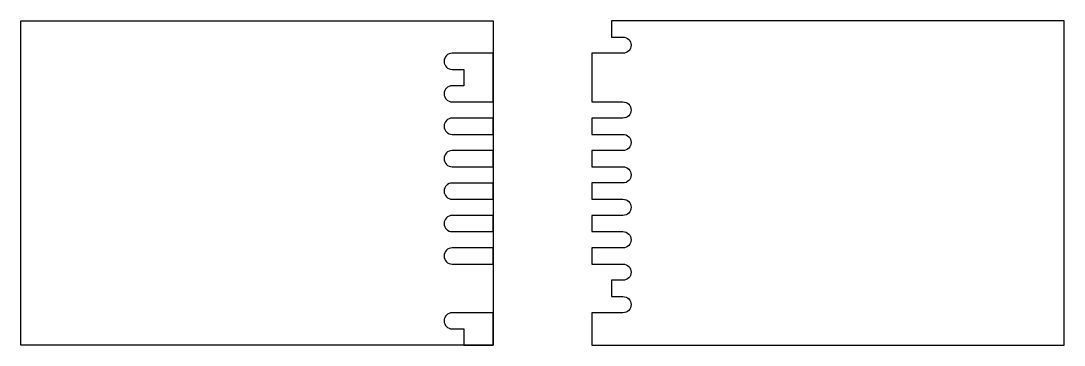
# Model space of a CAD drawing. Extents: x 0 to 530, y -165 to 0.
import ezdxf

# ---------------------------------------------------------------- set-up
doc = ezdxf.new("R2010")
doc.units = 0
doc.layers.add('1', color=7, linetype='CONTINUOUS')

# ---------------------------------------------------------------- blocks, each defined once
blk = doc.blocks.new('*M0')
at = {"layer": '1', "color": 7, "linetype": 'CONTINUOUS'}
for p, q in [((-280.01788, 164.9398, -5), (-510.01788, 164.9398, -5)), ((-510.01788, 164.9398, 10), (-510.01788, 164.9398, -5)), ((-280.01788, 164.9398, 10), (-510.01788, 164.9398, 10)), ((-510.01788, 164.9398, -5), (-510.01788, 156.6898, -5)), ((-510.01788, 164.9398, 10), (-510.01788, 156.6898, 10)), ((-280.01788, -0.0602, -5), (-280.01788, 164.9398, -5)), ((-280.01788, 164.9398, 10), (-280.01788, 164.9398, -5)), ((-280.01788, -0.0602, 10), (-280.01788, 164.9398, 10)), ((-510.01788, 156.6898, 10), (-510.01788, 156.6898, -5)), ((-510.01788, 156.6898, -5), (-504.14288, 156.6898, -5)), ((-510.01788, 156.6898, 10), (-504.14288, 156.6898, 10)), ((-504.14288, 156.6898, 10), (-504.14288, 156.6898, -5)), ((-504.14288, 148.4398, -5), (-520.01788, 148.4398, -5)), ((-520.01788, 148.4398, 10), (-520.01788, 148.4398, -5)), ((-504.14288, 148.4398, 10), (-520.01788, 148.4398, 10)), ((-520.01788, 148.4398, -5), (-520.01788, 123.6898, -5)), ((-520.01788, 148.4398, 10), (-520.01788, 123.6898, 10)), ((-504.14288, 148.4398, 10), (-504.14288, 148.4398, -5)), ((-504.14288, 148.4398, 10), (-504.14288, 148.4398, -5)), ((-500.01788, 152.5648, 10), (-500.01788, 152.5648, -5)), ((-520.01788, 123.6898, 10), (-520.01788, 123.6898, -5)), ((-520.01788, 123.6898, -5), (-504.14288, 123.6898, -5)), ((-520.01788, 123.6898, 10), (-504.14288, 123.6898, 10)), ((-504.14288, 123.6898, 10), (-504.14288, 123.6898, -5)), ((-500.01788, 119.5648, 10), (-500.01788, 119.5648, -5)), ((-504.14288, 115.4398, -5), (-520.01788, 115.4398, -5)), ((-520.01788, 115.4398, 10), (-520.01788, 115.4398, -5)), ((-504.14288, 115.4398, 10), (-520.01788, 115.4398, 10)), ((-520.01788, 115.4398, -5), (-520.01788, 107.1898, -5)), ((-520.01788, 115.4398, 10), (-520.01788, 107.1898, 10)), ((-504.14288, 115.4398, 10), (-504.14288, 115.4398, -5)), ((-504.14288, 115.4398, 10), (-504.14288, 115.4398, -5)), ((-520.01788, 107.1898, 10), (-520.01788, 107.1898, -5)), ((-520.01788, 107.1898, -5), (-504.14288, 107.1898, -5)), ((-520.01788, 107.1898, 10), (-504.14288, 107.1898, 10)), ((-504.14288, 107.1898, 10), (-504.14288, 107.1898, -5)), ((-500.01788, 103.0648, 10), (-500.01788, 103.0648, -5)), ((-504.14288, 98.9398, -5), (-520.01788, 98.9398, -5)), ((-520.01788, 98.9398, 10), (-520.01788, 98.9398, -5)), ((-504.14288, 98.9398, 10), (-520.01788, 98.9398, 10)), ((-520.01788, 98.9398, -5), (-520.01788, 90.6898, -5)), ((-520.01788, 98.9398, 10), (-520.01788, 90.6898, 10)), ((-504.14288, 98.9398, 10), (-504.14288, 98.9398, -5)), ((-504.14288, 98.9398, 10), (-504.14288, 98.9398, -5)), ((-520.01788, 90.6898, 10), (-520.01788, 90.6898, -5)), ((-520.01788, 90.6898, -5), (-504.14288, 90.6898, -5)), ((-520.01788, 90.6898, 10), (-504.14288, 90.6898, 10)), ((-504.14288, 90.6898, 10), (-504.14288, 90.6898, -5)), ((-500.01788, 86.5648, 10), (-500.01788, 86.5648, -5)), ((-504.14288, 82.4398, -5), (-520.01788, 82.4398, -5)), ((-520.01788, 82.4398, 10), (-520.01788, 82.4398, -5)), ((-504.14288, 82.4398, 10), (-520.01788, 82.4398, 10)), ((-520.01788, 82.4398, -5), (-520.01788, 74.1898, -5)), ((-520.01788, 82.4398, 10), (-520.01788, 74.1898, 10)), ((-504.14288, 82.4398, 10), (-504.14288, 82.4398, -5)), ((-504.14288, 82.4398, 10), (-504.14288, 82.4398, -5)), ((-520.01788, 74.1898, 10), (-520.01788, 74.1898, -5)), ((-520.01788, 74.1898, -5), (-504.14288, 74.1898, -5)), ((-520.01788, 74.1898, 10), (-504.14288, 74.1898, 10)), ((-504.14288, 74.1898, 10), (-504.14288, 74.1898, -5)), ((-500.01788, 70.0648, 10), (-500.01788, 70.0648, -5)), ((-504.14288, 65.9398, -5), (-520.01788, 65.9398, -5)), ((-520.01788, 65.9398, 10), (-520.01788, 65.9398, -5)), ((-504.14288, 65.9398, 10), (-520.01788, 65.9398, 10)), ((-520.01788, 65.9398, -5), (-520.01788, 57.6898, -5)), ((-520.01788, 65.9398, 10), (-520.01788, 57.6898, 10)), ((-504.14288, 65.9398, 10), (-504.14288, 65.9398, -5)), ((-504.14288, 65.9398, 10), (-504.14288, 65.9398, -5)), ((-520.01788, 57.6898, 10), (-520.01788, 57.6898, -5)), ((-520.01788, 57.6898, -5), (-504.14288, 57.6898, -5)), ((-520.01788, 57.6898, 10), (-504.14288, 57.6898, 10)), ((-504.14288, 57.6898, 10), (-504.14288, 57.6898, -5)), ((-500.01788, 53.5648, 10), (-500.01788, 53.5648, -5)), ((-504.14288, 49.4398, -5), (-520.01788, 49.4398, -5)), ((-520.01788, 49.4398, 10), (-520.01788, 49.4398, -5)), ((-504.14288, 49.4398, 10), (-520.01788, 49.4398, 10)), ((-520.01788, 49.4398, -5), (-520.01788, 41.1898, -5)), ((-520.01788, 49.4398, 10), (-520.01788, 41.1898, 10)), ((-504.14288, 49.4398, 10), (-504.14288, 49.4398, -5)), ((-504.14288, 49.4398, 10), (-504.14288, 49.4398, -5)), ((-520.01788, 41.1898, 10), (-520.01788, 41.1898, -5)), ((-520.01788, 41.1898, -5), (-504.14288, 41.1898, -5)), ((-520.01788, 41.1898, 10), (-504.14288, 41.1898, 10)), ((-504.14288, 41.1898, 10), (-504.14288, 41.1898, -5)), ((-504.14288, 32.9398, -5), (-510.01788, 32.9398, -5)), ((-510.01788, 32.9398, 10), (-510.01788, 32.9398, -5)), ((-504.14288, 32.9398, 10), (-510.01788, 32.9398, 10)), ((-510.01788, 32.9398, -5), (-510.01788, 24.6898, -5)), ((-510.01788, 32.9398, 10), (-510.01788, 24.6898, 10)), ((-504.14288, 32.9398, 10), (-504.14288, 32.9398, -5)), ((-504.14288, 32.9398, 10), (-504.14288, 32.9398, -5)), ((-500.01788, 37.0648, 10), (-500.01788, 37.0648, -5)), ((-510.01788, 24.6898, 10), (-510.01788, 24.6898, -5)), ((-510.01788, 24.6898, -5), (-504.14288, 24.6898, -5)), ((-510.01788, 24.6898, 10), (-504.14288, 24.6898, 10)), ((-504.14288, 24.6898, 10), (-504.14288, 24.6898, -5)), ((-504.14288, 16.4398, -5), (-520.01788, 16.4398, -5)), ((-520.01788, 16.4398, 10), (-520.01788, 16.4398, -5)), ((-504.14288, 16.4398, 10), (-520.01788, 16.4398, 10)), ((-520.01788, 16.4398, -5), (-520.01788, -0.0602, -5)), ((-520.01788, 16.4398, 10), (-520.01788, -0.0602, 10)), ((-504.14288, 16.4398, 10), (-504.14288, 16.4398, -5)), ((-504.14288, 16.4398, 10), (-504.14288, 16.4398, -5)), ((-500.01788, 20.5648, 10), (-500.01788, 20.5648, -5)), ((-520.01788, -0.0602, 10), (-520.01788, -0.0602, -5)), ((-520.01788, -0.0602, -5), (-280.01788, -0.0602, -5)), ((-520.01788, -0.0602, 10), (-280.01788, -0.0602, 10)), ((-280.01788, -0.0602, 10), (-280.01788, -0.0602, -5))]:
    blk.add_line(p, q, dxfattribs=at)
at = {"layer": '1', "color": 7, "linetype": 'CONTINUOUS', "extrusion": (0, 0, -1)}
for centre in [(504.14288, 152.5648, 5), (504.14288, 152.5648, -10), (504.14288, 119.5648, 5), (504.14288, 119.5648, -10), (504.14288, 103.0648, 5), (504.14288, 103.0648, -10), (504.14288, 86.5648, 5), (504.14288, 86.5648, -10), (504.14288, 70.0648, 5), (504.14288, 70.0648, -10), (504.14288, 53.5648, 5), (504.14288, 53.5648, -10), (504.14288, 37.0648, 5), (504.14288, 37.0648, -10), (504.14288, 20.5648, 5), (504.14288, 20.5648, -10)]:
    blk.add_arc(centre, 4.125, 90, 270, dxfattribs=at)
blk = doc.blocks.new('*M1')
at = {"layer": '1', "color": 7, "linetype": 'CONTINUOUS'}
for p, q in [((0.00894, 0.0301, 10), (240.00894, 0.0301, 10)), ((0.00894, -164.9699, 10), (0.00894, 0.0301, 10)), ((0.00894, -164.9699, -5), (0.00894, 0.0301, -5)), ((0.00894, 0.0301, -5), (240.00894, 0.0301, -5)), ((0.00894, 0.0301, -5), (0.00894, 0.0301, 10)), ((240.00894, 0.0301, 10), (240.00894, -16.4699, 10)), ((240.00894, 0.0301, -5), (240.00894, -164.9699, -5)), ((240.00894, 0.0301, -5), (240.00894, 0.0301, 10)), ((240.00894, -16.4699), (219.13394, -16.4699)), ((240.00894, -16.4699), (240.00894, -16.4699, 10)), ((240.00894, -41.2199), (240.00894, -16.4699)), ((219.13394, -24.7199), (225.00894, -24.7199)), ((225.00894, -24.7199), (225.00894, -32.9699)), ((225.00894, -32.9699), (219.13394, -32.9699)), ((219.13394, -41.2199), (240.00894, -41.2199)), ((240.00894, -41.2199), (240.00894, -41.2199, 10)), ((240.00894, -41.2199, 10), (240.00894, -49.4699, 10)), ((240.00894, -49.4699), (219.13394, -49.4699)), ((240.00894, -49.4699), (240.00894, -49.4699, 10)), ((240.00894, -57.7199), (240.00894, -49.4699)), ((219.13394, -57.7199), (240.00894, -57.7199)), ((240.00894, -57.7199), (240.00894, -57.7199, 10)), ((240.00894, -57.7199, 10), (240.00894, -65.9699, 10)), ((240.00894, -65.9699), (219.13394, -65.9699)), ((240.00894, -65.9699), (240.00894, -65.9699, 10)), ((240.00894, -74.2199), (240.00894, -65.9699)), ((219.13394, -74.2199), (240.00894, -74.2199)), ((240.00894, -74.2199), (240.00894, -74.2199, 10)), ((240.00894, -74.2199, 10), (240.00894, -82.4699, 10)), ((240.00894, -82.4699), (219.13394, -82.4699)), ((240.00894, -82.4699), (240.00894, -82.4699, 10)), ((240.00894, -90.7199), (240.00894, -82.4699)), ((219.13394, -90.7199), (240.00894, -90.7199)), ((240.00894, -90.7199), (240.00894, -90.7199, 10)), ((240.00894, -90.7199, 10), (240.00894, -98.9699, 10)), ((240.00894, -98.9699), (219.13394, -98.9699)), ((240.00894, -98.9699), (240.00894, -98.9699, 10)), ((240.00894, -107.2199), (240.00894, -98.9699)), ((219.13394, -107.2199), (240.00894, -107.2199)), ((240.00894, -107.2199), (240.00894, -107.2199, 10)), ((240.00894, -107.2199, 10), (240.00894, -115.4699, 10)), ((240.00894, -115.4699), (219.13394, -115.4699)), ((240.00894, -115.4699), (240.00894, -115.4699, 10)), ((240.00894, -123.7199), (240.00894, -115.4699)), ((219.13394, -123.7199), (240.00894, -123.7199)), ((240.00894, -123.7199), (240.00894, -123.7199, 10)), ((240.00894, -123.7199, 10), (240.00894, -148.4699, 10)), ((240.00894, -148.4699), (219.13394, -148.4699)), ((240.00894, -148.4699), (240.00894, -148.4699, 10)), ((240.00894, -164.9699), (240.00894, -148.4699)), ((219.13394, -156.7199), (225.00894, -156.7199)), ((225.00894, -156.7199), (225.00894, -164.9699)), ((225.00894, -164.9699, 10), (0.00894, -164.9699, 10)), ((240.00894, -164.9699, -5), (0.00894, -164.9699, -5)), ((0.00894, -164.9699, -5), (0.00894, -164.9699, 10)), ((225.00894, -164.9699), (225.00894, -164.9699, 10)), ((225.00894, -164.9699), (240.00894, -164.9699)), ((240.00894, -164.9699, -5), (240.00894, -164.9699))]:
    blk.add_line(p, q, dxfattribs=at)
for centre in [(219.13394, -20.5949), (219.13394, -37.0949), (219.13394, -53.5949), (219.13394, -70.0949), (219.13394, -86.5949), (219.13394, -103.0949), (219.13394, -119.5949), (219.13394, -152.5949)]:
    blk.add_arc(centre, 4.125, 90, 270, dxfattribs=at)
blk = doc.blocks.new('*M2')
at = {"layer": '1', "color": 7, "linetype": 'CONTINUOUS'}
for p, q in [((215.00894, -20.5949), (215.00894, -20.5949, 10)), ((240.00894, -16.4699, 10), (219.13394, -16.4699, 10)), ((219.13394, -16.4699), (219.13394, -16.4699, 10)), ((219.13394, -24.7199), (219.13394, -24.7199, 10)), ((219.13394, -24.7199), (219.13394, -24.7199, 10)), ((219.13394, -24.7199, 10), (225.00894, -24.7199, 10)), ((225.00894, -24.7199), (225.00894, -24.7199, 10)), ((225.00894, -24.7199, 10), (225.00894, -32.9699, 10)), ((215.00894, -37.0949), (215.00894, -37.0949, 10)), ((225.00894, -32.9699, 10), (219.13394, -32.9699, 10)), ((219.13394, -32.9699), (219.13394, -32.9699, 10)), ((225.00894, -32.9699), (225.00894, -32.9699, 10)), ((219.13394, -41.2199), (219.13394, -41.2199, 10)), ((219.13394, -41.2199), (219.13394, -41.2199, 10)), ((219.13394, -41.2199, 10), (240.00894, -41.2199, 10)), ((240.00894, -49.4699, 10), (219.13394, -49.4699, 10)), ((219.13394, -49.4699), (219.13394, -49.4699, 10)), ((215.00894, -53.5949), (215.00894, -53.5949, 10)), ((219.13394, -57.7199), (219.13394, -57.7199, 10)), ((219.13394, -57.7199), (219.13394, -57.7199, 10)), ((219.13394, -57.7199, 10), (240.00894, -57.7199, 10)), ((240.00894, -65.9699, 10), (219.13394, -65.9699, 10)), ((219.13394, -65.9699), (219.13394, -65.9699, 10)), ((215.00894, -70.0949), (215.00894, -70.0949, 10)), ((219.13394, -74.2199), (219.13394, -74.2199, 10)), ((219.13394, -74.2199), (219.13394, -74.2199, 10)), ((219.13394, -74.2199, 10), (240.00894, -74.2199, 10)), ((240.00894, -82.4699, 10), (219.13394, -82.4699, 10)), ((219.13394, -82.4699), (219.13394, -82.4699, 10)), ((215.00894, -86.5949), (215.00894, -86.5949, 10)), ((219.13394, -90.7199), (219.13394, -90.7199, 10)), ((219.13394, -90.7199), (219.13394, -90.7199, 10)), ((219.13394, -90.7199, 10), (240.00894, -90.7199, 10)), ((240.00894, -98.9699, 10), (219.13394, -98.9699, 10)), ((219.13394, -98.9699), (219.13394, -98.9699, 10)), ((215.00894, -103.0949), (215.00894, -103.0949, 10)), ((219.13394, -107.2199), (219.13394, -107.2199, 10)), ((219.13394, -107.2199, 10), (240.00894, -107.2199, 10)), ((219.13394, -107.2199), (219.13394, -107.2199, 10)), ((240.00894, -115.4699, 10), (219.13394, -115.4699, 10)), ((219.13394, -115.4699), (219.13394, -115.4699, 10)), ((215.00894, -119.5949), (215.00894, -119.5949, 10)), ((219.13394, -123.7199), (219.13394, -123.7199, 10)), ((219.13394, -123.7199), (219.13394, -123.7199, 10)), ((219.13394, -123.7199, 10), (240.00894, -123.7199, 10)), ((215.00894, -152.5949), (215.00894, -152.5949, 10)), ((240.00894, -148.4699, 10), (219.13394, -148.4699, 10)), ((219.13394, -148.4699), (219.13394, -148.4699, 10)), ((219.13394, -156.7199), (219.13394, -156.7199, 10)), ((219.13394, -156.7199), (219.13394, -156.7199, 10)), ((219.13394, -156.7199, 10), (225.00894, -156.7199, 10)), ((225.00894, -156.7199), (225.00894, -156.7199, 10)), ((225.00894, -156.7199, 10), (225.00894, -164.9699, 10))]:
    blk.add_line(p, q, dxfattribs=at)
for centre in [(219.13394, -20.5949, 10), (219.13394, -37.0949, 10), (219.13394, -53.5949, 10), (219.13394, -70.0949, 10), (219.13394, -86.5949, 10), (219.13394, -103.0949, 10), (219.13394, -119.5949, 10), (219.13394, -152.5949, 10)]:
    blk.add_arc(centre, 4.125, 90, 270, dxfattribs=at)
blk = doc.blocks.new('*M3')
at = {"layer": '1', "color": 7, "linetype": 'CONTINUOUS'}
for name in ['*M1', '*M2']:
    blk.add_blockref(name, (0, 0), dxfattribs=at)

msp = doc.modelspace()

# ---------------------------------------------------------------- block references
at = {"layer": '1', "color": 7, "linetype": 'CONTINUOUS'}
for name, p in [('*M3', (0, 0)), ('*M0', (810.02682, -164.9097))]:
    msp.add_blockref(name, p, dxfattribs=at)

doc.saveas('drawing.dxf')
